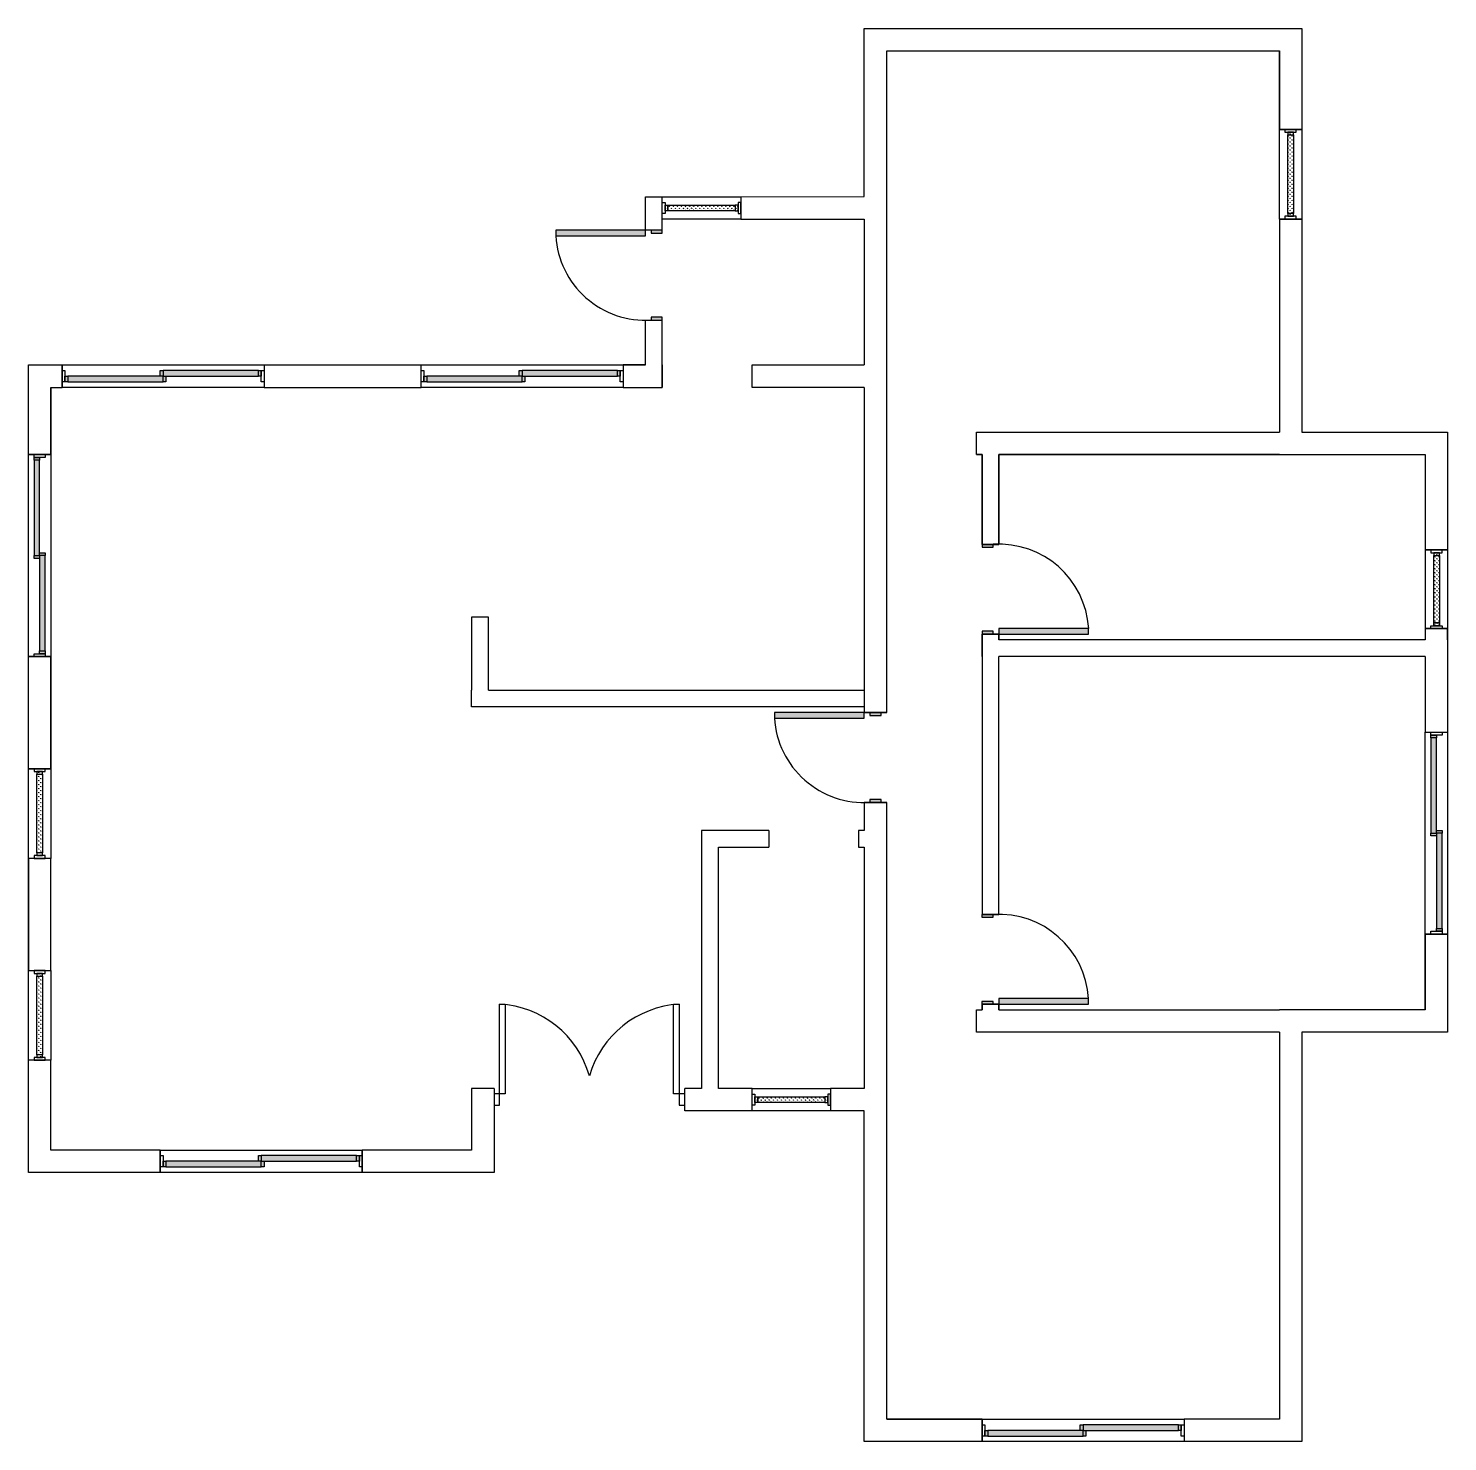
# Model space of a CAD drawing. Header units: millimetres. Extents: x 16467 to 29117, y 214 to 12814.
import ezdxf

# ---------------------------------------------------------------- set-up
doc = ezdxf.new("R2010")
doc.units = ezdxf.units.MM
doc.layers.add('Portes et Fenêtres', color=94, linetype='Continuous')

# ---------------------------------------------------------------- blocks, each defined once
blk = doc.blocks.new('Fenêtre M2 L-80')
h = blk.add_hatch()
h.set_pattern_fill('GRASS', color=256)
h.paths.add_polyline_path([(16592, 6164), (16542, 6164), (16542, 5464), (16592, 5464)])
h.paths.add_polyline_path([(16592, 6189), (16542, 6189), (16542, 6164), (16592, 6164)])
h.paths.add_polyline_path([(16592, 5464), (16542, 5464), (16542, 5439), (16592, 5439)])
at = {"layer": 'Portes et Fenêtres'}
for points in [[(16467, 6214), (16667, 6214), (16667, 5414), (16467, 5414)], [(16617, 6214), (16517, 6214), (16517, 6189), (16617, 6189)], [(16592, 6189), (16542, 6189), (16542, 6164), (16592, 6164)], [(16542, 6164), (16592, 6164), (16592, 5464), (16542, 5464)], [(16542, 5439), (16592, 5439), (16592, 5464), (16542, 5464)], [(16517, 5414), (16617, 5414), (16617, 5439), (16517, 5439)], [(16542, 5439), (16542, 5439), (16542, 5439), (16542, 5439)]]:
    blk.add_lwpolyline(points, close=True, dxfattribs=at)
blk = doc.blocks.new('Fenêtre M2 L-180')
at = {"layer": 'Portes et Fenêtres'}
h = blk.add_hatch(dxfattribs=at)
h.set_pattern_fill('GRASS', color=256)
h.set_pattern_definition([(90, (-16466.546, -7214.331), (-17.960512, 17.960512), [4.7625, -31.158524]), (45, (-16466.546, -7214.33), (-17.960512, 17.960512), [4.7625, -20.6375]), (135, (-16466.546, -7214.33), (-17.960512, -17.960512), [4.7625, -20.6375])])
h.paths.add_polyline_path([(150, 900), (100, 900), (100, 875), (100, 50), (150, 50)])
h.paths.add_polyline_path([(100, 1750), (50, 1750), (50, 900), (100, 900), (100, 925)])
h.paths.add_polyline_path([(100, 900), (50, 900), (50, 875), (100, 875)])
h.paths.add_polyline_path([(150, 925), (100, 925), (100, 900), (150, 900)])
h.paths.add_polyline_path([(150, 50), (100, 50), (100, 25), (150, 25)])
h.paths.add_polyline_path([(100, 1775), (50, 1775), (50, 1750), (100, 1750)])
for points in [[(0, 1800), (200, 1800), (200, 0), (0, 0)], [(50, 1800), (150, 1800), (150, 1775), (50, 1775)], [(50, 1775), (100, 1775), (100, 1750), (50, 1750)], [(100, 1750), (50, 1750), (50, 900), (100, 900)], [(100, 875), (50, 875), (50, 900), (100, 900)], [(150, 900), (100, 900), (100, 925), (150, 925)], [(150, 900), (100, 900), (100, 50), (150, 50)], [(150, 0), (50, 0), (50, 25), (150, 25)], [(150, 25), (100, 25), (100, 50), (150, 50)]]:
    blk.add_lwpolyline(points, close=True, dxfattribs=at)
blk = doc.blocks.new('Double Porte M2 L-170')
at = {"layer": 'Portes et Fenêtres'}
for points in [[(20667, 3314), (20667, 4114), (20717, 4114), (20717, 3314)], [(22267, 4114), (22267, 3314), (22217, 3314), (22217, 4114)], [(20667, 3314), (20617, 3314), (20617, 3214), (20667, 3214)], [(22317, 3314), (22267, 3314), (22267, 3214), (22317, 3214)]]:
    blk.add_lwpolyline(points, close=True, dxfattribs=at)
for centre, radius, start, end in [((20620, 3236), 880, 15.7863, 86.97), ((22320, 3228), 888, 93.4302, 163.8135)]:
    blk.add_arc(centre, radius, start, end, dxfattribs=at)
blk = doc.blocks.new('Porte Standard L-800')
h = blk.add_hatch()
h.set_pattern_fill('SWAMP', color=256)
h.paths.add_polyline_path([(-100, -50), (-100, 0), (-900, 0), (-900, -50)])
h.paths.add_polyline_path([(-50, 0), (-50, -25), (50, -25), (50, 0)])
h.paths.add_polyline_path([(-50, -775), (-50, -800), (50, -800), (50, -775)])
at = {"layer": 'Portes et Fenêtres'}
for points in [[(-100, -50), (-100, 0), (-900, 0), (-900, -50)], [(50, 0), (-50, 0), (-50, -25), (50, -25)], [(50, -775), (-50, -775), (-50, -800), (50, -800)]]:
    blk.add_lwpolyline(points, close=True, dxfattribs=at)
blk.add_arc((-100, 0), 802, 183.5763, 273.5763, dxfattribs=at)

msp = doc.modelspace()

# ---------------------------------------------------------------- hatches: boundary and pattern name
at = {"layer": 'Portes et Fenêtres'}
h = msp.add_hatch(dxfattribs=at)
h.set_pattern_fill('GRASS', color=256)
h.paths.add_polyline_path([(22767, 11238), (22167, 11238), (22167, 11188), (22767, 11188)])
h.paths.add_polyline_path([(22167, 11238), (22142, 11238), (22142, 11188), (22167, 11188)])
h.paths.add_polyline_path([(22792, 11238), (22767, 11238), (22767, 11188), (22792, 11188)])
h = msp.add_hatch(dxfattribs=at)
h.set_pattern_fill('GRASS', color=256, angle=90)
h.set_pattern_definition([(180, (40230.877, -14652.215), (-17.960512, -17.960512), [4.7625, -31.158524]), (135, (40230.877, -14652.215), (-17.960512, -17.960512), [4.7625, -20.6375]), (225, (40230.877, -14652.215), (17.960512, -17.960512), [4.7625, -20.6375])])
h.paths.add_polyline_path([(28993, 8114), (28993, 7514), (29043, 7514), (29043, 8114)])
h.paths.add_polyline_path([(28993, 7514), (28993, 7489), (29043, 7489), (29043, 7514)])
h.paths.add_polyline_path([(28993, 8139), (28993, 8114), (29043, 8114), (29043, 8139)])
h = msp.add_hatch(dxfattribs=at)
h.set_pattern_fill('GRASS', color=256)
h.set_pattern_definition([(90, (800, -7950), (-17.960512, 17.960512), [4.7625, -31.158524]), (45, (800, -7950), (-17.960512, 17.960512), [4.7625, -20.6375]), (135, (800, -7950), (-17.960512, -17.960512), [4.7625, -20.6375])])
h.paths.add_polyline_path([(23567, 3288), (22967, 3288), (22967, 3238), (23567, 3238)])
h.paths.add_polyline_path([(22967, 3288), (22942, 3288), (22942, 3238), (22967, 3238)])
h.paths.add_polyline_path([(23592, 3288), (23567, 3288), (23567, 3238), (23592, 3238)])

# ---------------------------------------------------------------- linework, layer by layer
msp.add_line((23867, 5664), (23867, 5514))
for points in [[(22817, 11313), (23917, 11314), (23917, 12814), (27817, 12814), (27817, 11914)], [(24117, 11114), (24117, 12614), (27617, 12614), (27617, 11914)], [(27817, 12614), (27817, 11914), (27617, 11914), (27617, 12614)], [(27817, 11914), (27617, 11914)], [(21967, 11014), (21967, 11312), (22117, 11312)], [(22117, 11114), (22117, 11312)], [(22817, 11312), (22817, 11114)], [(22117, 11014), (21967, 11014)], [(22117, 11014), (22117, 11114)], [(22817, 11114), (23917, 11114)], [(23917, 11114), (23917, 9814)], [(23917, 6714), (23917, 6714), (24117, 6714), (24117, 11114)], [(27617, 11114), (27617, 9214)], [(27617, 11114), (27817, 11114)], [(27817, 11114), (27817, 9214), (29117, 9214), (29117, 8164)], [(21767, 9614), (22117, 9614), (22117, 10214)], [(21767, 9814), (21967, 9814), (21967, 10214)], [(21967, 10214), (22117, 10214)], [(16467, 9014), (16467, 9814)], [(16467, 9014), (16467, 9814), (16767, 9814)], [(18567, 9814), (18567, 9614)], [(18567, 9814), (19967, 9814)], [(19967, 9614), (19967, 9814)], [(21967, 9814), (21767, 9814), (21767, 9614), (21967, 9614)], [(21767, 9814), (21767, 9614)], [(22117, 9814), (22117, 9614)], [(23917, 9614), (22917, 9614), (22917, 9814), (23917, 9814)], [(22917, 9614), (22917, 9814)], [(16667, 9614), (16667, 9014), (16467, 9014)], [(16667, 9014), (16667, 9614), (16767, 9614)], [(18567, 9614), (19967, 9614)], [(23917, 9614), (23917, 6714)], [(24967, 9014), (24917, 9014), (24917, 9214), (27617, 9214)], [(16467, 9014), (16667, 9014)], [(24917, 9014), (24967, 9014), (24967, 8214)], [(25117, 9014), (25117, 8214), (24967, 8214), (24967, 9014)], [(27617, 9014), (25117, 9014)], [(25117, 9014), (25267, 9014)], [(25117, 8214), (25117, 9014)], [(25267, 9014), (28917, 9014), (28917, 8164)], [(27617, 9014), (28917, 9014), (28917, 8164)], [(24967, 8214), (25117, 8214)], [(29117, 8164), (28917, 8164)], [(20567, 6914), (20567, 7564), (20417, 7564), (20417, 6914)], [(28917, 7464), (28917, 7364), (25117, 7364)], [(29117, 7364), (29117, 7464), (28917, 7464), (28917, 7364)], [(28917, 7464), (29117, 7464)], [(28917, 7464), (28917, 7364)], [(29117, 7464), (29117, 6539)], [(24967, 7364), (24967, 7414), (25117, 7414), (25117, 7364)], [(25117, 7414), (24967, 7414)], [(24967, 7414), (24967, 4914)], [(24967, 7214), (24967, 7364)], [(25117, 7364), (25117, 7414)], [(16667, 7214), (16467, 7214)], [(16467, 6214), (16467, 7214)], [(16467, 6214), (16467, 7214)], [(16667, 6214), (16667, 7214)], [(28917, 7214), (25117, 7214)], [(25117, 4914), (25117, 7214)], [(28917, 7214), (28917, 6539)], [(23917, 6764), (20417, 6764), (20417, 6914)], [(20567, 6914), (23917, 6914)], [(23917, 6764), (23917, 6714)], [(24117, 6714), (23917, 6714)], [(28917, 6539), (29117, 6539)], [(16467, 6214), (16667, 6214)], [(23917, 5914), (23917, 5664), (23867, 5664)], [(23917, 5914), (24117, 5914)], [(24117, 3364), (24117, 5914), (23917, 5914), (23917, 5664)], [(23067, 5664), (22467, 5664), (22467, 3364)], [(23067, 5664), (23067, 5514)], [(22617, 3364), (22617, 5514), (22617, 5514), (23067, 5514)], [(23867, 5514), (23917, 5514), (23917, 3364)], [(16667, 5414), (16467, 5414)], [(16467, 4414), (16467, 5414)], [(16467, 4414), (16467, 5414)], [(16667, 4414), (16667, 5414)], [(24967, 4914), (25117, 4914)], [(29117, 4739), (29117, 3864), (27817, 3864), (27817, 214), (26767, 214)], [(28917, 4739), (28917, 4064), (27617, 4064)], [(28917, 4064), (28917, 4739), (29117, 4739)], [(29117, 4739), (28917, 4739)], [(16467, 4414), (16667, 4414)], [(27617, 3864), (24917, 3864), (24917, 4064), (24967, 4064)], [(24967, 4064), (24967, 4114), (25117, 4114), (25117, 4064)], [(25117, 4114), (24967, 4114)], [(24967, 4114), (24967, 4064)], [(25117, 4064), (25117, 4114)], [(25117, 4064), (27617, 4064)], [(27617, 3864), (27617, 414), (26767, 414)], [(16467, 2614), (16467, 3614)], [(17642, 2614), (16467, 2614), (16467, 3614)], [(16667, 3614), (16467, 3614)], [(17642, 2814), (16667, 2814), (16667, 3614)], [(20617, 3364), (20417, 3364), (20417, 2814), (19442, 2814)], [(20617, 3364), (20617, 3164)], [(22467, 3364), (22317, 3364)], [(22317, 3164), (22317, 3364)], [(22917, 3364), (22617, 3364)], [(22917, 3164), (22917, 3364)], [(23917, 3364), (23617, 3364)], [(23617, 3364), (23617, 3164)], [(24967, 414), (24117, 414), (24117, 3364)], [(20617, 3164), (20617, 2614), (19442, 2614)], [(22917, 3164), (22317, 3164)], [(24967, 214), (23917, 214), (23917, 3164), (23617, 3164)], [(17642, 2814), (17642, 2614)], [(19442, 2614), (19442, 2814)], [(24117, 414), (24967, 414), (24967, 214)], [(26767, 414), (26767, 214)]]:
    msp.add_lwpolyline(points)
for points in [[(16767, 9614), (16767, 9614), (16767, 9814), (16767, 9814)], [(16467, 7214), (16667, 7214), (16667, 6214), (16467, 6214)], [(16667, 5414), (16467, 5414), (16467, 4414), (16667, 4414)]]:
    msp.add_lwpolyline(points, close=True)
for points in [[(22117, 11312), (22817, 11312), (22817, 11114), (22117, 11114)], [(22117, 11263), (22142, 11263), (22142, 11163), (22117, 11163)], [(22817, 11263), (22792, 11263), (22792, 11163), (22817, 11163)], [(22142, 11238), (22167, 11238), (22167, 11188), (22142, 11188)], [(22167, 11238), (22767, 11238), (22767, 11188), (22167, 11188)], [(22792, 11238), (22767, 11238), (22767, 11188), (22792, 11188)], [(28919, 7464), (28919, 8164), (29117, 8164), (29117, 7464)], [(28968, 8164), (28968, 8139), (29068, 8139), (29068, 8164)], [(28993, 8139), (28993, 8114), (29043, 8114), (29043, 8139)], [(28993, 7514), (28993, 8114), (29043, 8114), (29043, 7514)], [(28968, 7464), (28968, 7489), (29068, 7489), (29068, 7464)], [(28993, 7489), (28993, 7514), (29043, 7514), (29043, 7489)], [(22917, 3362), (23617, 3362), (23617, 3164), (22917, 3164)], [(22917, 3313), (22942, 3313), (22942, 3213), (22917, 3213)], [(23617, 3313), (23592, 3313), (23592, 3213), (23617, 3213)], [(22942, 3288), (22967, 3288), (22967, 3238), (22942, 3238)], [(22967, 3288), (23567, 3288), (23567, 3238), (22967, 3238)], [(23592, 3288), (23567, 3288), (23567, 3238), (23592, 3238)]]:
    msp.add_lwpolyline(points, close=True, dxfattribs=at)

# ---------------------------------------------------------------- block references
for name, p in [('Fenêtre M2 L-80', (11150, 5700)), ('Porte Standard L-800', (22067, 11014)), ('Fenêtre M2 L-180', (16467, 7214)), ('Porte Standard L-800', (24017, 6714)), ('Fenêtre M2 L-180', (28917, 4739)), ('Fenêtre M2 L-80', (0, 0)), ('Fenêtre M2 L-80', (0, -1800)), ('Double Porte M2 L-170', (0, 0))]:
    msp.add_blockref(name, p, dxfattribs=at)
for name, p, rotation in [('Fenêtre M2 L-180', (18567, 9614), 90), ('Fenêtre M2 L-180', (21767, 9614), 90), ('Porte Standard L-800', (25017, 7414), 180), ('Porte Standard L-800', (25016, 4114), 180), ('Fenêtre M2 L-180', (19442, 2614), 90), ('Fenêtre M2 L-180', (26767, 214), 90)]:
    msp.add_blockref(name, p, dxfattribs=dict(at, rotation=rotation))

doc.saveas('drawing.dxf')
